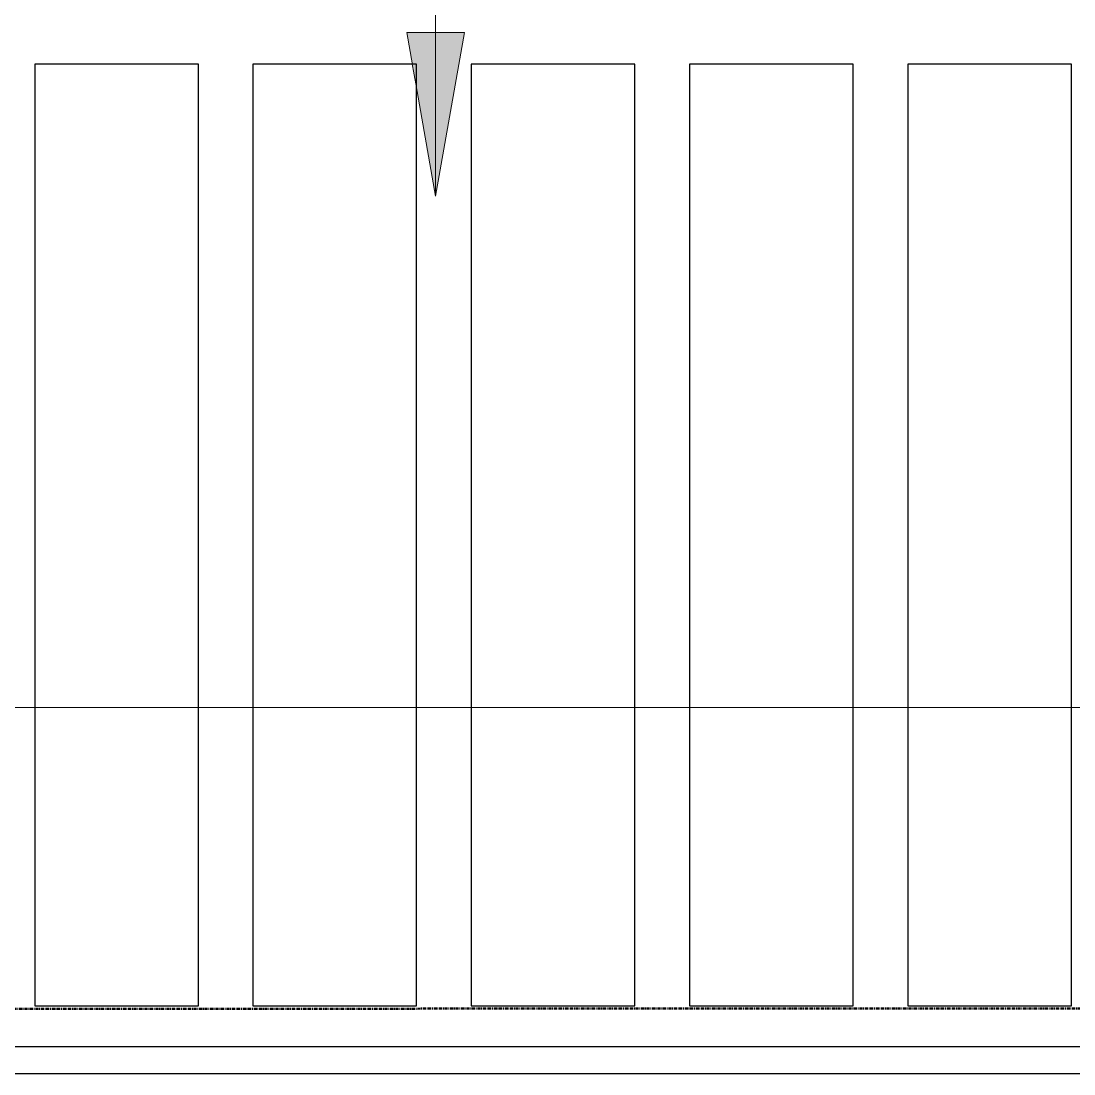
# Model space of a CAD drawing. Header units: millimetres. Extents: x -795739 to -715748, y -34378 to 22353.
# Drawn here: x -778557 to -776628, y 5012 to 6941 of the extents above; entities that cross this region are included whole.
import ezdxf
from ezdxf.xclip import XClip

# ---------------------------------------------------------------- set-up
doc = ezdxf.new("R2010")
doc.units = ezdxf.units.MM
doc.header["$XCLIPFRAME"] = 0
doc.linetypes.add('DPA_Grid _ Level 100', pattern=[10, 5.5, -1.6, 1.3, -1.6])
for name, color, linetype in [('000 - WIPEOUT', 250, 'Continuous'), ('A04_TUBE SERIES', 2, 'Continuous'), ('A11_ALU.SOLID SHEET', 2, 'Continuous')]:
    doc.layers.add(name, color=color, linetype=linetype)
for name, color, linetype, lineweight in [('A-ANNO-NOTE', 3, 'Continuous', 25), ('G-ANNO-SECL', 3, 'Continuous', 9), ('G-ANNO-TEXT', 3, 'Continuous', 9)]:
    doc.layers.add(name, color=color, linetype=linetype, lineweight=lineweight)

# ---------------------------------------------------------------- blocks, each defined once
blk = doc.blocks.new('DPA_AN_Section Line - UP-Left-16619322-4282-01 ENLARGED LOWER PLATFORM LEVEL - REFLECTED CEILING PLAN - SHEET 3')
at = {"layer": 'A-ANNO-NOTE', "lineweight": 9}
blk.add_line((7.5, 0), (177, 0), dxfattribs=at)
blk = doc.blocks.new('*U681')
blk.add_attdef('EXTR.OVL-LENGTH_', (-25, -59.1), '', height=5)
blk.add_wipeout([(-25, 0), (25, 0), (25, 9230.4), (-25, 9230.4)]).dxf.layer = '000 - WIPEOUT'
at = {"layer": 'A04_TUBE SERIES', "color": 0}
blk.add_lwpolyline([(-25, 0), (25, 0), (25, 9230.4), (-25, 9230.4)], close=True, dxfattribs=at)
blk = doc.blocks.new('*U937')
at = {"color": 3}
for points in [[(-862.5, -850), (862.5, -850), (862.5, -1150), (-862.5, -1150)], [(-862.5, -1250), (862.5, -1250), (862.5, -1550), (-862.5, -1550)], [(-862.5, -1650), (862.5, -1650), (862.5, -1950), (-862.5, -1950)], [(-862.5, -2050), (862.5, -2050), (862.5, -2350), (-862.5, -2350)], [(-862.5, -2450), (862.5, -2450), (862.5, -2750), (-862.5, -2750)]]:
    blk.add_wipeout(points, dxfattribs=at).dxf.layer = '000 - WIPEOUT'
at = {"layer": 'A11_ALU.SOLID SHEET', "color": 0, "linetype": 'ByBlock'}
for points in [[(-862.5, -1150), (862.5, -1150), (862.5, -850), (-862.5, -850)], [(-862.5, -1550), (862.5, -1550), (862.5, -1250), (-862.5, -1250)], [(-862.5, -1950), (862.5, -1950), (862.5, -1650), (-862.5, -1650)], [(-862.5, -2350), (862.5, -2350), (862.5, -2050), (-862.5, -2050)], [(-862.5, -2750), (862.5, -2750), (862.5, -2450), (-862.5, -2450)]]:
    blk.add_lwpolyline(points, close=True, dxfattribs=at)
blk = doc.blocks.new('*U1025')
at = {"layer": 'A04_TUBE SERIES', "linetype": 'ByBlock', "xscale": -1, "rotation": 270}
blk.add_blockref('*U681', (-39839.5, 1457.5), dxfattribs=at)
at = {"layer": 'A11_ALU.SOLID SHEET', "linetype": 'ByBlock', "rotation": 90}
blk.add_blockref('*U937', (-34700, 2420), dxfattribs=at)

msp = doc.modelspace()

# ---------------------------------------------------------------- block references
ref = msp.add_blockref('*U1025', (-744682.4, 3579))
XClip(ref).set_block_clipping_path([(-45801.3280238605, -9620.0077451947), (23704.0078937773, 10334.9999958097)])

# ---------------------------------------------------------------- next in the draw order: hatches: boundary and pattern name
at = {"layer": 'G-ANNO-TEXT'}
msp.add_hatch(color=7, dxfattribs=at).paths.add_polyline_path([(-777797.7, 6619.6), (-777744.8, 6919.6), (-777850.6, 6919.6)])

# ---------------------------------------------------------------- next in the draw order: linework, layer by layer
at = {"layer": 'G-ANNO-SECL', "linetype": 'DPA_Grid _ Level 100', "lineweight": 50}
msp.add_line((-793911.1, 5128.6), (-721435.3, 5139.9), dxfattribs=at)
at = {"layer": 'G-ANNO-TEXT', "color": 10}
for p, q in [((-777797.7, 6619.6), (-777797.7, 14214.3)), ((-777744.8, 6919.6), (-777850.6, 6919.6)), ((-777850.6, 6919.6), (-777797.7, 6619.6)), ((-777797.7, 6619.6), (-777744.8, 6919.6))]:
    msp.add_line(p, q, dxfattribs=at)

# ---------------------------------------------------------------- next in the draw order: block references
at = {"layer": 'A-ANNO-NOTE', "xscale": 100, "yscale": 100, "zscale": 100, "rotation": 180}
msp.add_blockref('DPA_AN_Section Line - UP-Left-16619322-4282-01 ENLARGED LOWER PLATFORM LEVEL - REFLECTED CEILING PLAN - SHEET 3', (-773756.2, 5683), dxfattribs=at)

doc.saveas('drawing.dxf')
